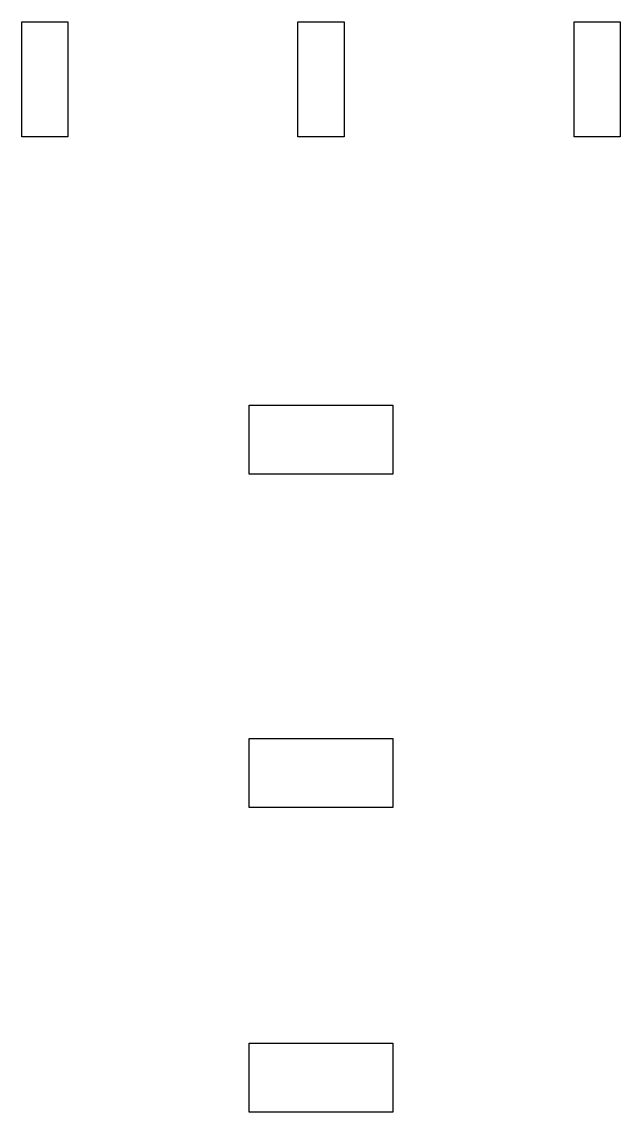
# Model space of a CAD drawing. Header units: millimetres. Extents: x 7.8 to 18.2, y 2.1 to 21.1.
import ezdxf

# ---------------------------------------------------------------- set-up
doc = ezdxf.new("R2010")
doc.units = ezdxf.units.MM
doc.header["$MEASUREMENT"] = 0
doc.layers.add('HOLES', color=96, linetype='Continuous', true_color=0x007f00)

msp = doc.modelspace()

# ---------------------------------------------------------------- linework, layer by layer
at = {"layer": 'HOLES'}
for points in [[(8.6, 19.07), (7.8, 19.07), (7.8, 21.07), (8.6, 21.07)], [(13.4, 19.07), (12.6, 19.07), (12.6, 21.07), (13.4, 21.07)], [(18.2, 19.07), (17.4, 19.07), (17.4, 21.07), (18.2, 21.07)], [(14.25, 13.2), (11.75, 13.2), (11.75, 14.4), (14.25, 14.4)], [(14.25, 7.4), (11.75, 7.4), (11.75, 8.6), (14.25, 8.6)], [(14.25, 2.1), (11.75, 2.1), (11.75, 3.3), (14.25, 3.3)]]:
    msp.add_lwpolyline(points, close=True, dxfattribs=at)

doc.saveas('drawing.dxf')
